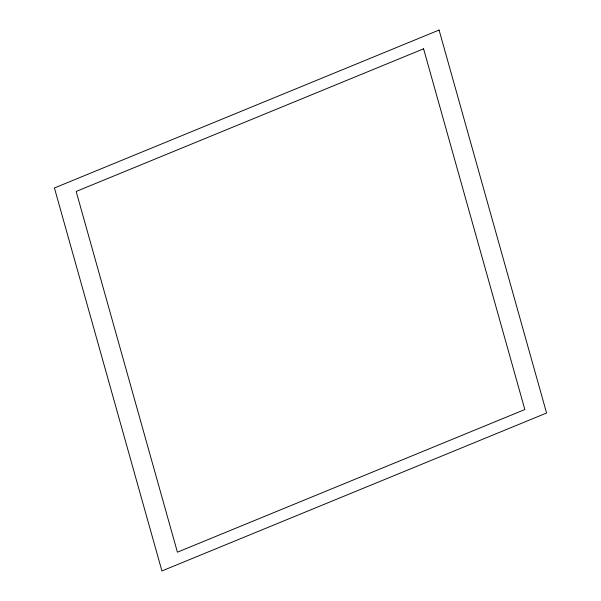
<?xml version="1.0" encoding="UTF-8"?>
<svg xmlns="http://www.w3.org/2000/svg" width="601" height="601" viewBox="0 0 601 601"><rect width="100%" height="100%" fill="white"/><g stroke="black" fill="none" stroke-linecap="round" stroke-linejoin="round"><path stroke-width="0.9" d="M439.083 30.05L54.421 187.978L161.917 570.95L546.579 413.022L439.083 30.05M423.585 48.824L76.162 191.456L177.415 552.176L524.838 409.544L423.585 48.824"/></g></svg>
